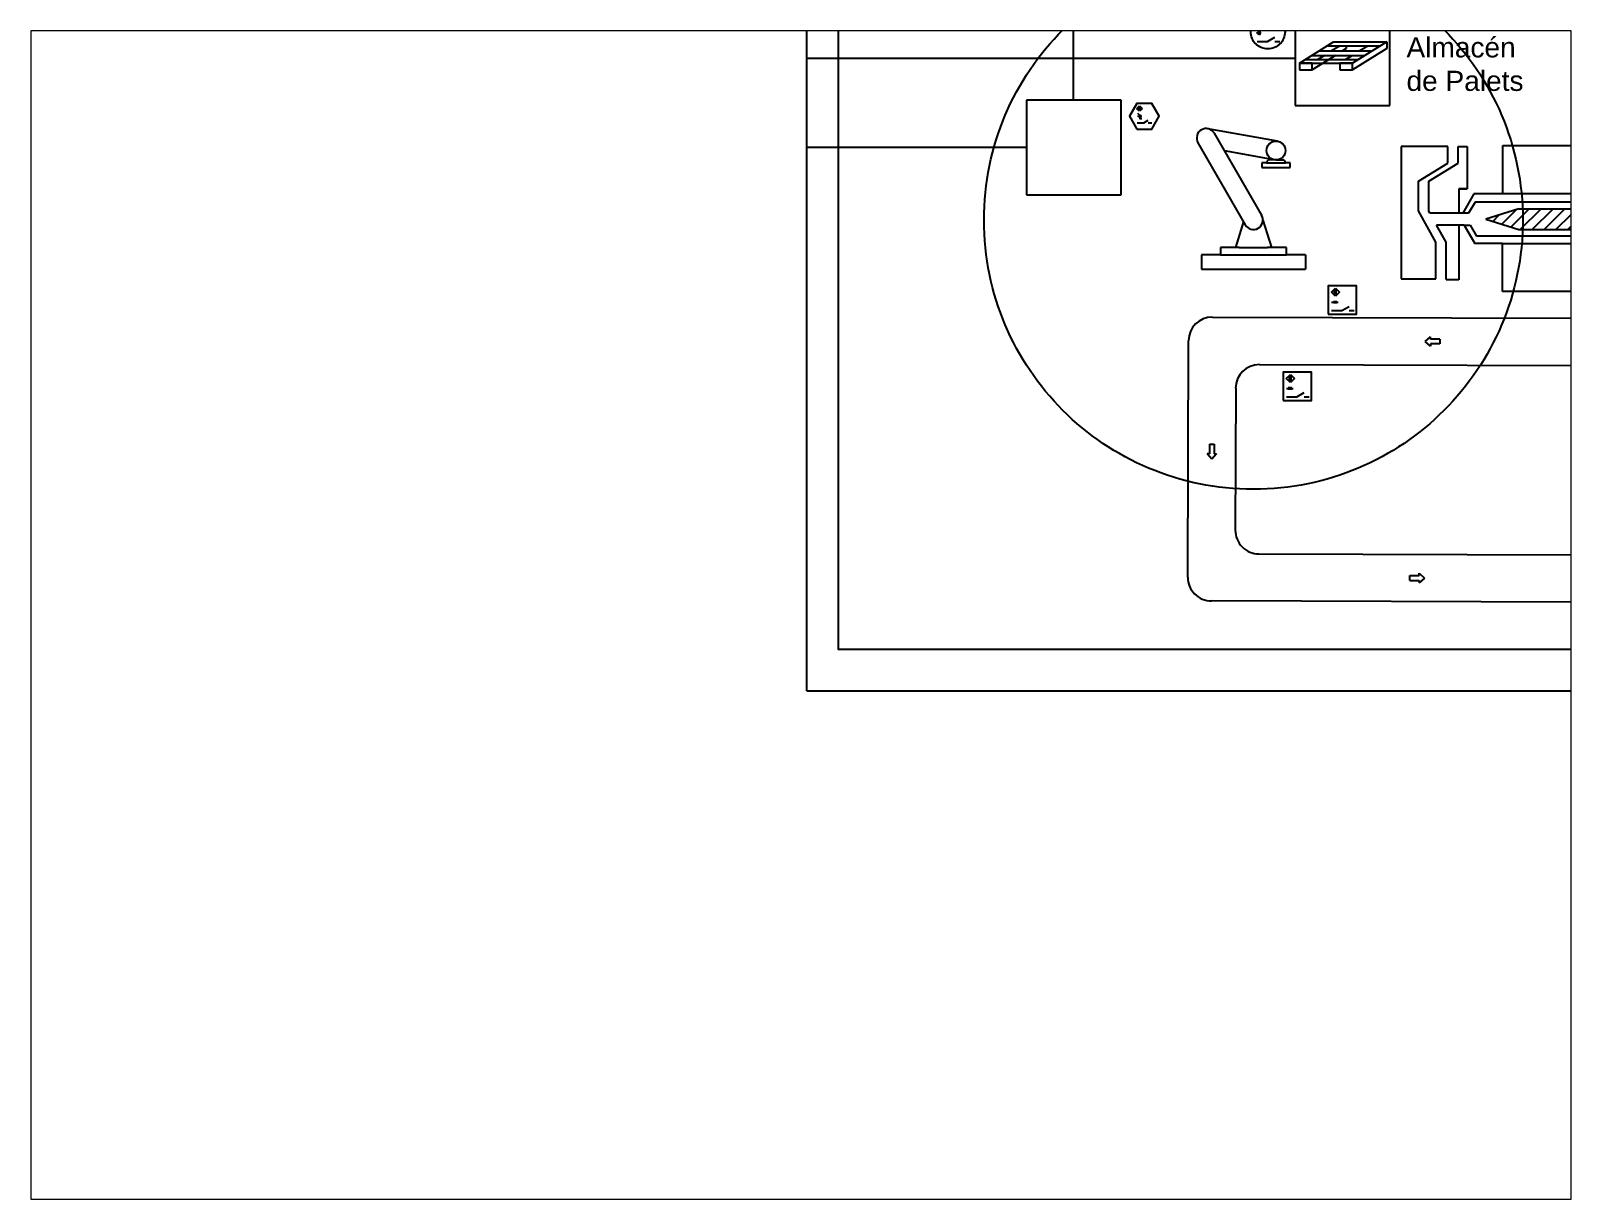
# Paper-space layout 'Layout2' of a CAD drawing. Header units: millimetres. Extents: x 26 to 231, y 20 to 176.
# The model-space entities are those that its viewports show. They can reach past a viewport. Long polylines and large blocks are cut down to what shows.
import ezdxf

# ---------------------------------------------------------------- set-up
doc = ezdxf.new("R2010")
doc.units = ezdxf.units.MM
for name, color, linetype in [('Almacenaje', 80, 'Continuous'), ('Celdas', 200, 'Continuous'), ('Maquina', 82, 'Continuous'), ('Radio', 10, 'Continuous'), ('Robots', 80, 'Continuous'), ('Sensores', 211, 'Continuous'), ('Texto2', 7, 'Continuous'), ('TrayectAGV', 140, 'Continuous')]:
    doc.layers.add(name, color=color, linetype=linetype)
doc.styles.get("Standard").update_dxf_attribs({"font": 'arial.ttf'})

msp = doc.modelspace()

# ---------------------------------------------------------------- hatches: boundary and pattern name
at = {"layer": 'Maquina'}
h = msp.add_hatch(dxfattribs=at)
h.set_pattern_fill('ANSI31', color=256, scale=20.57511)
h.set_pattern_definition([(45, (1811.35, 6079.48), (-46.19244, 46.19244), [])])
h.paths.add_polyline_path([(12021, 8887), (11766, 8806), (12021, 8725), (14608, 8725), (14608, 8887)])

# ---------------------------------------------------------------- linework, layer by layer
at = {"layer": 'Almacenaje'}
for p, q in [((10284, 10423), (10284, 9689)), ((11019, 9689), (11019, 10423)), ((10318, 10017), (10582, 10182)), ((10582, 10182), (10681, 10182)), ((10681, 10182), (10896, 10182)), ((10996, 10182), (10731, 10017)), ((10896, 10182), (10996, 10182)), ((10996, 10182), (10996, 10130)), ((10361, 10045), (10775, 10045)), ((10414, 10077), (10827, 10077)), ((10597, 10077), (10417, 9965)), ((10513, 10077), (10461, 10045)), ((10469, 10112), (10883, 10112)), ((10536, 10153), (10949, 10153)), ((10635, 10153), (10568, 10112)), ((10681, 10130), (10652, 10112)), ((10676, 10045), (10728, 10077)), ((10681, 10153), (10681, 10130)), ((10996, 10130), (10731, 9965)), ((10783, 10112), (10850, 10153)), ((10318, 10017), (10417, 10017)), ((10318, 10017), (10318, 9965)), ((10417, 10017), (10731, 10017)), ((10632, 10017), (10731, 10017)), ((10632, 10017), (10632, 9965)), ((8198, 9730), (8198, 8996)), ((8933, 9730), (8198, 9730)), ((8933, 8996), (8933, 9730)), ((10284, 9689), (11019, 9689)), ((8198, 8996), (8933, 8996))]:
    msp.add_line(p, q, dxfattribs=at)
for points in [[(10318, 9965), (10417, 9965), (10417, 10017), (10318, 10017)], [(10632, 9965), (10731, 9965), (10731, 10017), (10632, 10017)]]:
    msp.add_lwpolyline(points, close=True, dxfattribs=at)
at = {"layer": 'Celdas'}
msp.add_lwpolyline([(6739, 11735), (15449, 11735), (15449, 5465), (6739, 5465)], close=True, dxfattribs=at)
at = {"layer": 'Maquina'}
for p, q in [((11108, 9371), (11108, 8343)), ((11470, 9371), (11108, 9371)), ((11470, 9241), (11470, 9371)), ((11549, 9241), (11549, 9371)), ((11549, 9371), (11621, 9371)), ((11621, 9371), (11621, 9042)), ((11897, 9377), (13189, 9377)), ((11897, 9002), (11897, 9377)), ((11242, 9102), (11470, 9241)), ((11322, 9102), (11549, 9241)), ((11242, 8870), (11242, 9102)), ((11322, 8870), (11322, 9102)), ((11621, 9042), (11555, 9042)), ((11555, 9042), (11621, 9042)), ((11621, 9042), (11555, 9042)), ((11555, 9042), (11555, 8852)), ((11897, 9002), (11673, 9002)), ((13374, 9002), (11897, 9002)), ((11377, 8627), (11242, 8870)), ((11331, 8852), (11322, 8870)), ((11587, 8852), (11331, 8852)), ((11631, 8852), (11587, 8852)), ((12218, 8939), (11681, 8939)), ((12021, 8887), (11766, 8806)), ((12021, 8887), (14608, 8887)), ((13374, 8939), (12218, 8939)), ((11456, 8627), (11382, 8760)), ((11597, 8760), (11382, 8760)), ((11555, 8760), (11555, 8334)), ((11597, 8760), (11643, 8760)), ((11766, 8806), (12021, 8725)), ((11377, 8343), (11377, 8627)), ((11456, 8343), (11456, 8627)), ((11895, 8618), (11679, 8618)), ((14445, 8673), (11693, 8673)), ((11895, 8618), (13188, 8618)), ((11895, 8243), (11895, 8618)), ((12021, 8725), (14608, 8725)), ((11108, 8343), (11377, 8343)), ((11456, 8343), (11456, 8334)), ((11555, 8334), (11456, 8334)), ((13372, 8243), (11895, 8243)), ((9642, 8045), (12948, 8035)), ((9452, 6025), (9457, 7862)), ((10008, 7677), (12580, 7669)), ((9824, 7494), (9820, 6391)), ((10003, 6207), (12575, 6199)), ((12941, 5830), (9635, 5841))]:
    msp.add_line(p, q, dxfattribs=at)
for points in [[(11673, 9002), (11587, 8852)], [(11718, 9002), (11717, 9002)], [(11681, 8939), (11631, 8852)], [(11597, 8760), (11679, 8618)], [(11643, 8760), (11693, 8673)]]:
    msp.add_lwpolyline(points, dxfattribs=at)
for centre, start, end in [((9641, 7862), 89.8182, 179.8182), ((10007, 7493), 89.8182, 179.8182), ((10004, 6391), 179.8182, 269.8182), ((9635, 6025), 179.8182, 269.8182)]:
    msp.add_arc(centre, 184, start, end, dxfattribs=at)
at = {"layer": 'Radio'}
msp.add_circle((9961, 8799), 2091, dxfattribs=at)
at = {"layer": 'Robots'}
for p, q in [((10149, 9412), (9607, 9508)), ((9657, 9473), (10024, 8836)), ((9530, 9399), (9897, 8763)), ((10123, 9267), (9736, 9336)), ((10063, 9244), (10026, 9244)), ((10026, 9244), (10026, 9207)), ((10063, 9244), (10210, 9244)), ((10136, 9266), (10085, 9266)), ((10136, 9266), (10188, 9266)), ((10247, 9244), (10210, 9244)), ((10247, 9207), (10247, 9244)), ((10026, 9207), (10247, 9207)), ((10012, 8852), (10012, 8852)), ((10012, 8852), (10012, 8852)), ((10012, 8852), (10012, 8852)), ((9883, 8787), (9822, 8586)), ((10034, 8799), (10102, 8586)), ((9704, 8528), (9557, 8528)), ((9557, 8528), (9557, 8417)), ((9851, 8586), (9704, 8586)), ((9704, 8586), (9704, 8528)), ((9704, 8528), (10218, 8528)), ((9851, 8586), (10071, 8586)), ((10218, 8586), (10071, 8586)), ((10218, 8528), (10218, 8586)), ((10365, 8528), (10218, 8528)), ((10365, 8528), (10365, 8417)), ((9557, 8417), (10365, 8417))]:
    msp.add_line(p, q, dxfattribs=at)
msp.add_circle((10136, 9339), 73.5, dxfattribs=at)
for centre, radius, start, end in [((9594, 9436), 73.5, 29.9651, 209.9651), ((10085, 9244), 22, 90, 180), ((10188, 9244), 22, 0, 90), ((9961, 8799), 73.5, 209.9651, 29.9651)]:
    msp.add_arc(centre, radius, start, end, dxfattribs=at)
at = {"layer": 'Sensores'}
for p, q in [((9989, 10328), (10020, 10360)), ((10020, 10297), (9989, 10328)), ((10013, 10304), (10013, 10353)), ((10020, 10360), (10051, 10328)), ((10051, 10328), (10020, 10297)), ((10027, 10304), (10027, 10353)), ((9990, 10186), (10069, 10186)), ((10069, 10186), (10126, 10219)), ((10126, 10186), (10166, 10186)), ((9057, 9666), (9077, 9686)), ((9077, 9646), (9057, 9666)), ((9062, 9630), (9083, 9609)), ((9062, 9612), (9083, 9591)), ((9073, 9650), (9073, 9681)), ((9077, 9686), (9097, 9666)), ((9097, 9666), (9077, 9646)), ((9082, 9650), (9082, 9681)), ((9109, 9554), (9145, 9575)), ((9058, 9554), (9109, 9554)), ((9145, 9554), (9171, 9554)), ((10566, 8239), (10597, 8270)), ((10590, 8214), (10590, 8263)), ((10597, 8270), (10629, 8239)), ((10604, 8214), (10604, 8263)), ((10597, 8208), (10566, 8239)), ((10567, 8162), (10587, 8162)), ((10587, 8173), (10587, 8151)), ((10629, 8239), (10597, 8208)), ((10600, 8173), (10600, 8151)), ((10600, 8162), (10620, 8162)), ((10567, 8096), (10646, 8096)), ((10646, 8096), (10704, 8129)), ((10704, 8096), (10743, 8096)), ((10216, 7568), (10248, 7599)), ((10248, 7537), (10216, 7568)), ((10241, 7544), (10241, 7592)), ((10248, 7599), (10279, 7568)), ((10279, 7568), (10248, 7537)), ((10255, 7544), (10255, 7592)), ((10217, 7492), (10237, 7492)), ((10217, 7426), (10297, 7426)), ((10237, 7503), (10237, 7481)), ((10250, 7503), (10250, 7481)), ((10250, 7492), (10270, 7492)), ((10297, 7426), (10354, 7459)), ((10354, 7426), (10394, 7426))]:
    msp.add_line(p, q, dxfattribs=at)
for points in [[(9056, 9505), (9172, 9505), (9229, 9605), (9172, 9704), (9056, 9704), (8999, 9605)], [(9086, 9613), (9080, 9606), (9089, 9604)], [(9086, 9594), (9080, 9588), (9089, 9585)], [(10542, 8068), (10762, 8068), (10762, 8289), (10542, 8289)], [(10192, 7398), (10412, 7398), (10412, 7618), (10192, 7618)]]:
    msp.add_lwpolyline(points, close=True, dxfattribs=at)
msp.add_circle((10073, 10261), 133, dxfattribs=at)
for centre, radius, start, end in [((9987, 10252), 8.1, 294.135, 65.865), ((9992, 10252), 12.7, 299.7546, 60.2454), ((9998, 10252), 18.2, 301.8237, 58.1763)]:
    msp.add_arc(centre, radius, start, end, dxfattribs=at)
at = {"layer": 'Texto2'}
for p, q in [((11294, 7856), (11336, 7893)), ((11336, 7875), (11336, 7893)), ((11335, 7820), (11294, 7856)), ((11336, 7838), (11335, 7820)), ((11409, 7874), (11336, 7875)), ((11409, 7838), (11336, 7838)), ((11409, 7874), (11409, 7838)), ((9620, 7058), (9657, 7058)), ((9620, 7058), (9620, 6984)), ((9657, 7058), (9657, 6984)), ((9620, 6984), (9602, 6984)), ((9638, 6943), (9602, 6984)), ((9675, 6984), (9638, 6943)), ((9657, 6984), (9675, 6984)), ((11174, 6001), (11174, 6038)), ((11174, 6038), (11248, 6038)), ((11174, 6001), (11248, 6001)), ((11289, 6019), (11247, 5983)), ((11248, 6001), (11247, 5983)), ((11248, 6038), (11248, 6056)), ((11248, 6056), (11289, 6019))]:
    msp.add_line(p, q, dxfattribs=at)
at = {"layer": 'TrayectAGV'}
for p, q in [((6494, 5144), (6494, 11942)), ((8565, 9730), (8565, 11942)), ((6494, 10056), (10284, 10056)), ((8198, 9363), (6494, 9363)), ((6494, 5144), (15643, 5144))]:
    msp.add_line(p, q, dxfattribs=at)

# ---------------------------------------------------------------- texts
at = {"layer": 'Texto2', "insert": (11149, 10218), "char_height": 156, "attachment_point": 1}
msp.add_mtext('Almacén\\Pde Palets', dxfattribs=at)

psp = doc.layouts.new('Layout2')

# ---------------------------------------------------------------- viewports
at = {"layer": '0'}
psp.add_viewport(center=(128.5, 97.5), size=(205.6, 156), view_center_point=(6448.74, 5732.15), view_height=9073.1024, dxfattribs=at)

doc.saveas('drawing.dxf')
